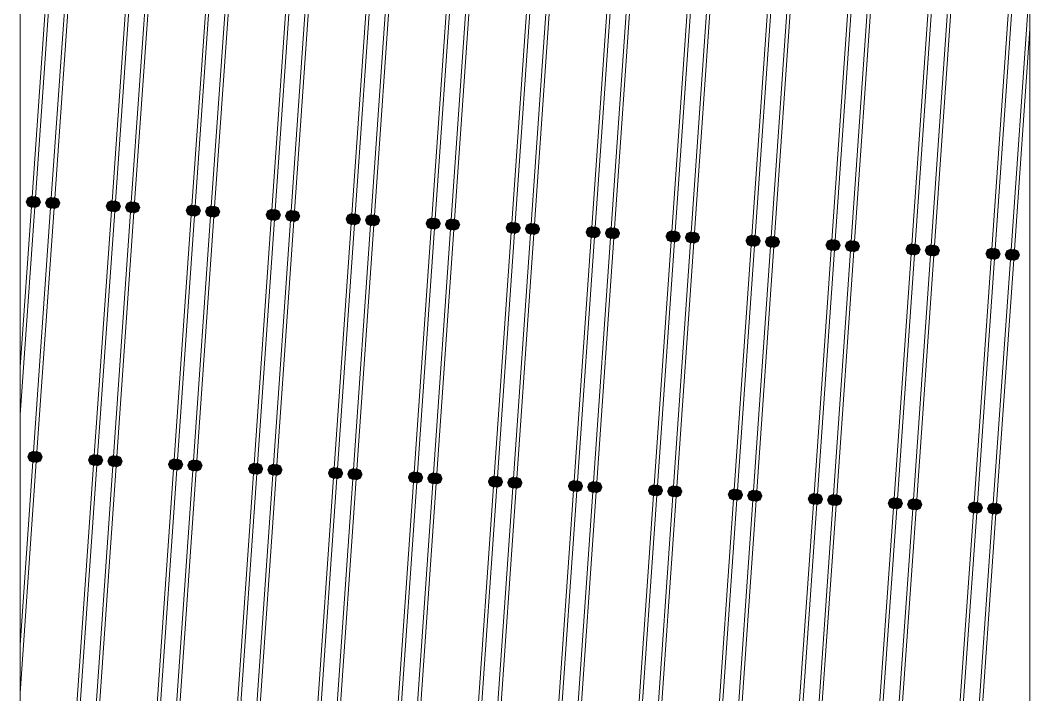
# Model space of a CAD drawing. Header units: millimetres. Extents: x 0 to 1189, y 0 to 841.
# Drawn here: x 338.79 to 353.89, y 656.27 to 666.36 of the extents above; entities that cross this region are included whole.
import ezdxf

# ---------------------------------------------------------------- set-up
doc = ezdxf.new("R2010")
doc.units = ezdxf.units.MM

msp = doc.modelspace()

# ---------------------------------------------------------------- hatches: boundary and pattern name
h = msp.add_hatch(color=7)
h.dxf.hatch_style = 2
h.paths.add_polyline_path([(338.957518, 663.734785), (338.893955, 663.708347), (338.867518, 663.644785), (338.893955, 663.581222), (338.957518, 663.554784), (339.02208, 663.581222), (339.048518, 663.644785), (339.02208, 663.708347)])
h = msp.add_hatch(color=7)
h.dxf.hatch_style = 2
h.paths.add_polyline_path([(339.007518, 663.732785), (338.943955, 663.706347), (338.917518, 663.642785), (338.943955, 663.579222), (339.007518, 663.552784), (339.071081, 663.579222), (339.097518, 663.642785), (339.071081, 663.706347)])
h = msp.add_hatch(color=7)
h.dxf.hatch_style = 2
h.paths.add_polyline_path([(339.246518, 663.719785), (339.182956, 663.693347), (339.156518, 663.629785), (339.182956, 663.566222), (339.246518, 663.539784), (339.311081, 663.566222), (339.337518, 663.629785), (339.311081, 663.693347)])
h = msp.add_hatch(color=7)
h.dxf.hatch_style = 2
h.paths.add_polyline_path([(339.296518, 663.716785), (339.232956, 663.690347), (339.206518, 663.626785), (339.232956, 663.563222), (339.296518, 663.536784), (339.361081, 663.563222), (339.387519, 663.626785), (339.361081, 663.690347)])
h = msp.add_hatch(color=7)
h.dxf.hatch_style = 2
h.paths.add_polyline_path([(340.15452, 663.670785), (340.090957, 663.644347), (340.06452, 663.580784), (340.090957, 663.517222), (340.15452, 663.490784), (340.218082, 663.517222), (340.24452, 663.580784), (340.218082, 663.644347)])
h = msp.add_hatch(color=7)
h.dxf.hatch_style = 2
h.paths.add_polyline_path([(340.20452, 663.667785), (340.140957, 663.641347), (340.11452, 663.577784), (340.140957, 663.514222), (340.20452, 663.487784), (340.268082, 663.514222), (340.29452, 663.577784), (340.268082, 663.641347)])
h = msp.add_hatch(color=7)
h.dxf.hatch_style = 2
h.paths.add_polyline_path([(340.44352, 663.654785), (340.379958, 663.628347), (340.35352, 663.564784), (340.379958, 663.501222), (340.44352, 663.474784), (340.508083, 663.501222), (340.53452, 663.564784), (340.508083, 663.628347)])
h = msp.add_hatch(color=7)
h.dxf.hatch_style = 2
h.paths.add_polyline_path([(340.49352, 663.651785), (340.429958, 663.625347), (340.40352, 663.561784), (340.429958, 663.498222), (340.49352, 663.471784), (340.557083, 663.498222), (340.58352, 663.561784), (340.557083, 663.625347)])
h = msp.add_hatch(color=7)
h.dxf.hatch_style = 2
h.paths.add_polyline_path([(341.351522, 663.605785), (341.287959, 663.579347), (341.261521, 663.515784), (341.287959, 663.452222), (341.351522, 663.425784), (341.415084, 663.452222), (341.441522, 663.515784), (341.415084, 663.579347)])
h = msp.add_hatch(color=7)
h.dxf.hatch_style = 2
h.paths.add_polyline_path([(341.351522, 663.605785), (341.287959, 663.579347), (341.261521, 663.515784), (341.287959, 663.452222), (341.351522, 663.425784), (341.415084, 663.452222), (341.441522, 663.515784), (341.415084, 663.579347)])
h = msp.add_hatch(color=7)
h.dxf.hatch_style = 2
h.paths.add_polyline_path([(341.401522, 663.602785), (341.337959, 663.576347), (341.311521, 663.512784), (341.337959, 663.449222), (341.401522, 663.422784), (341.465084, 663.449222), (341.491522, 663.512784), (341.465084, 663.576347)])
h = msp.add_hatch(color=7)
h.dxf.hatch_style = 2
h.paths.add_polyline_path([(341.640522, 663.590785), (341.576959, 663.564347), (341.550522, 663.500784), (341.576959, 663.437222), (341.640522, 663.410784), (341.704085, 663.437222), (341.730522, 663.500784), (341.704085, 663.564347)])
h = msp.add_hatch(color=7)
h.dxf.hatch_style = 2
h.paths.add_polyline_path([(341.690522, 663.587785), (341.626959, 663.561347), (341.600522, 663.497784), (341.626959, 663.434222), (341.690522, 663.407784), (341.754085, 663.434222), (341.780522, 663.497784), (341.754085, 663.561347)])
h = msp.add_hatch(color=7)
h.dxf.hatch_style = 2
h.paths.add_polyline_path([(342.547523, 663.541784), (342.483961, 663.515347), (342.457523, 663.451784), (342.483961, 663.388222), (342.547523, 663.361784), (342.612086, 663.388222), (342.638523, 663.451784), (342.612086, 663.515347)])
h = msp.add_hatch(color=7)
h.dxf.hatch_style = 2
h.paths.add_polyline_path([(342.597523, 663.538784), (342.533961, 663.512347), (342.507523, 663.448784), (342.533961, 663.385222), (342.597523, 663.358784), (342.662086, 663.385222), (342.688524, 663.448784), (342.662086, 663.512347)])
h = msp.add_hatch(color=7)
h.dxf.hatch_style = 2
h.paths.add_polyline_path([(342.837524, 663.525784), (342.773961, 663.499347), (342.747524, 663.435784), (342.773961, 663.372222), (342.837524, 663.345784), (342.901086, 663.372222), (342.927524, 663.435784), (342.901086, 663.499347)])
h = msp.add_hatch(color=7)
h.dxf.hatch_style = 2
h.paths.add_polyline_path([(342.887524, 663.522784), (342.823961, 663.496347), (342.797524, 663.432784), (342.823961, 663.369222), (342.887524, 663.342784), (342.951086, 663.369222), (342.977524, 663.432784), (342.951086, 663.496347)])
h = msp.add_hatch(color=7)
h.dxf.hatch_style = 2
h.paths.add_polyline_path([(343.744525, 663.476784), (343.680963, 663.450347), (343.654525, 663.386784), (343.680963, 663.323222), (343.744525, 663.296784), (343.809088, 663.323222), (343.835525, 663.386784), (343.809088, 663.450347)])
h = msp.add_hatch(color=7)
h.dxf.hatch_style = 2
h.paths.add_polyline_path([(343.794525, 663.473784), (343.730963, 663.447347), (343.704525, 663.383784), (343.730963, 663.320222), (343.794525, 663.293784), (343.859088, 663.320222), (343.885525, 663.383784), (343.859088, 663.447347)])
h = msp.add_hatch(color=7)
h.dxf.hatch_style = 2
h.paths.add_polyline_path([(344.034526, 663.460784), (343.970963, 663.434347), (343.944525, 663.370784), (343.970963, 663.307222), (344.034526, 663.280784), (344.098088, 663.307222), (344.124526, 663.370784), (344.098088, 663.434347)])
h = msp.add_hatch(color=7)
h.dxf.hatch_style = 2
h.paths.add_polyline_path([(344.083526, 663.458784), (344.019963, 663.432347), (343.993526, 663.368784), (344.019963, 663.305222), (344.083526, 663.278784), (344.148088, 663.305222), (344.174526, 663.368784), (344.148088, 663.432347)])
h = msp.add_hatch(color=7)
h.dxf.hatch_style = 2
h.paths.add_polyline_path([(344.941527, 663.411784), (344.877964, 663.385347), (344.851527, 663.321784), (344.877964, 663.258222), (344.941527, 663.231784), (345.00609, 663.258222), (345.032527, 663.321784), (345.00609, 663.385347)])
h = msp.add_hatch(color=7)
h.dxf.hatch_style = 2
h.paths.add_polyline_path([(344.941527, 663.411784), (344.877964, 663.385347), (344.851527, 663.321784), (344.877964, 663.258222), (344.941527, 663.231784), (345.00609, 663.258222), (345.032527, 663.321784), (345.00609, 663.385347)])
h = msp.add_hatch(color=7)
h.dxf.hatch_style = 2
h.paths.add_polyline_path([(344.991527, 663.409784), (344.927964, 663.383347), (344.901527, 663.319784), (344.927964, 663.256222), (344.991527, 663.229784), (345.05509, 663.256222), (345.081527, 663.319784), (345.05509, 663.383347)])
h = msp.add_hatch(color=7)
h.dxf.hatch_style = 2
h.paths.add_polyline_path([(345.230527, 663.396784), (345.166965, 663.370347), (345.140527, 663.306784), (345.166965, 663.243221), (345.230527, 663.216784), (345.29509, 663.243221), (345.321528, 663.306784), (345.29509, 663.370347)])
h = msp.add_hatch(color=7)
h.dxf.hatch_style = 2
h.paths.add_polyline_path([(345.280528, 663.393784), (345.216965, 663.367347), (345.190527, 663.303784), (345.216965, 663.240221), (345.280528, 663.213784), (345.34509, 663.240221), (345.371528, 663.303784), (345.34509, 663.367347)])
h = msp.add_hatch(color=7)
h.dxf.hatch_style = 2
h.paths.add_polyline_path([(346.138529, 663.347784), (346.074966, 663.321347), (346.048529, 663.257784), (346.074966, 663.194221), (346.138529, 663.167784), (346.202091, 663.194221), (346.228529, 663.257784), (346.202091, 663.321347)])
h = msp.add_hatch(color=7)
h.dxf.hatch_style = 2
h.paths.add_polyline_path([(346.188529, 663.344784), (346.124966, 663.318347), (346.098529, 663.254784), (346.124966, 663.191221), (346.188529, 663.164784), (346.252091, 663.191221), (346.278529, 663.254784), (346.252091, 663.318347)])
h = msp.add_hatch(color=7)
h.dxf.hatch_style = 2
h.paths.add_polyline_path([(346.427529, 663.331784), (346.363967, 663.305347), (346.337529, 663.241784), (346.363967, 663.178221), (346.427529, 663.151784), (346.492092, 663.178221), (346.518529, 663.241784), (346.492092, 663.305347)])
h = msp.add_hatch(color=7)
h.dxf.hatch_style = 2
h.paths.add_polyline_path([(346.477529, 663.328784), (346.413967, 663.302347), (346.387529, 663.238784), (346.413967, 663.175221), (346.477529, 663.148784), (346.541092, 663.175221), (346.567529, 663.238784), (346.541092, 663.302347)])
h = msp.add_hatch(color=7)
h.dxf.hatch_style = 2
h.paths.add_polyline_path([(347.335531, 663.282784), (347.271968, 663.256347), (347.245531, 663.192784), (347.271968, 663.129221), (347.335531, 663.102784), (347.399093, 663.129221), (347.425531, 663.192784), (347.399093, 663.256347)])
h = msp.add_hatch(color=7)
h.dxf.hatch_style = 2
h.paths.add_polyline_path([(347.385531, 663.279784), (347.321968, 663.253346), (347.295531, 663.189784), (347.321968, 663.126221), (347.385531, 663.099784), (347.449093, 663.126221), (347.475531, 663.189784), (347.449093, 663.253346)])
h = msp.add_hatch(color=7)
h.dxf.hatch_style = 2
h.paths.add_polyline_path([(347.624531, 663.267784), (347.560968, 663.241346), (347.534531, 663.177784), (347.560968, 663.114221), (347.624531, 663.087784), (347.688094, 663.114221), (347.714531, 663.177784), (347.688094, 663.241346)])
h = msp.add_hatch(color=7)
h.dxf.hatch_style = 2
h.paths.add_polyline_path([(347.674531, 663.264784), (347.610969, 663.238346), (347.584531, 663.174784), (347.610969, 663.111221), (347.674531, 663.084784), (347.738094, 663.111221), (347.764531, 663.174784), (347.738094, 663.238346)])
h = msp.add_hatch(color=7)
h.dxf.hatch_style = 2
h.paths.add_polyline_path([(348.531532, 663.218784), (348.46797, 663.192346), (348.441532, 663.128784), (348.46797, 663.065221), (348.531532, 663.038784), (348.596095, 663.065221), (348.622533, 663.128784), (348.596095, 663.192346)])
h = msp.add_hatch(color=7)
h.dxf.hatch_style = 2
h.paths.add_polyline_path([(348.531532, 663.218784), (348.46797, 663.192346), (348.441532, 663.128784), (348.46797, 663.065221), (348.531532, 663.038784), (348.596095, 663.065221), (348.622533, 663.128784), (348.596095, 663.192346)])
h = msp.add_hatch(color=7)
h.dxf.hatch_style = 2
h.paths.add_polyline_path([(348.581533, 663.215784), (348.51797, 663.189346), (348.491532, 663.125784), (348.51797, 663.062221), (348.581533, 663.035784), (348.646095, 663.062221), (348.672533, 663.125784), (348.646095, 663.189346)])
h = msp.add_hatch(color=7)
h.dxf.hatch_style = 2
h.paths.add_polyline_path([(348.821533, 663.202784), (348.75797, 663.176346), (348.731533, 663.112784), (348.75797, 663.049221), (348.821533, 663.022784), (348.885096, 663.049221), (348.911533, 663.112784), (348.885096, 663.176346)])
h = msp.add_hatch(color=7)
h.dxf.hatch_style = 2
h.paths.add_polyline_path([(348.871533, 663.199784), (348.80797, 663.173346), (348.781533, 663.109784), (348.80797, 663.046221), (348.871533, 663.019784), (348.935096, 663.046221), (348.961533, 663.109784), (348.935096, 663.173346)])
h = msp.add_hatch(color=7)
h.dxf.hatch_style = 2
h.paths.add_polyline_path([(349.728534, 663.153784), (349.664972, 663.127346), (349.638534, 663.063784), (349.664972, 663.000221), (349.728534, 662.973784), (349.793097, 663.000221), (349.819534, 663.063784), (349.793097, 663.127346)])
h = msp.add_hatch(color=7)
h.dxf.hatch_style = 2
h.paths.add_polyline_path([(349.778534, 663.150784), (349.714972, 663.124346), (349.688534, 663.060784), (349.714972, 662.997221), (349.778534, 662.970784), (349.843097, 662.997221), (349.869535, 663.060784), (349.843097, 663.124346)])
h = msp.add_hatch(color=7)
h.dxf.hatch_style = 2
h.paths.add_polyline_path([(350.018535, 663.137784), (349.954972, 663.111346), (349.928535, 663.047784), (349.954972, 662.984221), (350.018535, 662.957784), (350.082097, 662.984221), (350.108535, 663.047784), (350.082097, 663.111346)])
h = msp.add_hatch(color=7)
h.dxf.hatch_style = 2
h.paths.add_polyline_path([(350.067535, 663.135784), (350.003972, 663.109346), (349.977535, 663.045784), (350.003972, 662.982221), (350.067535, 662.955784), (350.132097, 662.982221), (350.158535, 663.045784), (350.132097, 663.109346)])
h = msp.add_hatch(color=7)
h.dxf.hatch_style = 2
h.paths.add_polyline_path([(350.925536, 663.088784), (350.861974, 663.062346), (350.835536, 662.998784), (350.861974, 662.935221), (350.925536, 662.908783), (350.990099, 662.935221), (351.016536, 662.998784), (350.990099, 663.062346)])
h = msp.add_hatch(color=7)
h.dxf.hatch_style = 2
h.paths.add_polyline_path([(350.975536, 663.086784), (350.911974, 663.060346), (350.885536, 662.996784), (350.911974, 662.933221), (350.975536, 662.906783), (351.039099, 662.933221), (351.065536, 662.996784), (351.039099, 663.060346)])
h = msp.add_hatch(color=7)
h.dxf.hatch_style = 2
h.paths.add_polyline_path([(351.214537, 663.073784), (351.150974, 663.047346), (351.124536, 662.983784), (351.150974, 662.920221), (351.214537, 662.893783), (351.279099, 662.920221), (351.305537, 662.983784), (351.279099, 663.047346)])
h = msp.add_hatch(color=7)
h.dxf.hatch_style = 2
h.paths.add_polyline_path([(351.264537, 663.070784), (351.200974, 663.044346), (351.174537, 662.980784), (351.200974, 662.917221), (351.264537, 662.890783), (351.329099, 662.917221), (351.355537, 662.980784), (351.329099, 663.044346)])
h = msp.add_hatch(color=7)
h.dxf.hatch_style = 2
h.paths.add_polyline_path([(352.122538, 663.024784), (352.058975, 662.998346), (352.032538, 662.934784), (352.058975, 662.871221), (352.122538, 662.844783), (352.186101, 662.871221), (352.212538, 662.934784), (352.186101, 662.998346)])
h = msp.add_hatch(color=7)
h.dxf.hatch_style = 2
h.paths.add_polyline_path([(352.122538, 663.024784), (352.058975, 662.998346), (352.032538, 662.934784), (352.058975, 662.871221), (352.122538, 662.844783), (352.186101, 662.871221), (352.212538, 662.934784), (352.186101, 662.998346)])
h = msp.add_hatch(color=7)
h.dxf.hatch_style = 2
h.paths.add_polyline_path([(352.172538, 663.021784), (352.108975, 662.995346), (352.082538, 662.931784), (352.108975, 662.868221), (352.172538, 662.841783), (352.236101, 662.868221), (352.262538, 662.931784), (352.236101, 662.995346)])
h = msp.add_hatch(color=7)
h.dxf.hatch_style = 2
h.paths.add_polyline_path([(352.411538, 663.008784), (352.347976, 662.982346), (352.321538, 662.918783), (352.347976, 662.855221), (352.411538, 662.828783), (352.476101, 662.855221), (352.502539, 662.918783), (352.476101, 662.982346)])
h = msp.add_hatch(color=7)
h.dxf.hatch_style = 2
h.paths.add_polyline_path([(352.461538, 663.005784), (352.397976, 662.979346), (352.371538, 662.915783), (352.397976, 662.852221), (352.461538, 662.825783), (352.525101, 662.852221), (352.551539, 662.915783), (352.525101, 662.979346)])
h = msp.add_hatch(color=7)
h.dxf.hatch_style = 2
h.paths.add_polyline_path([(353.31954, 662.959784), (353.255977, 662.933346), (353.22954, 662.869783), (353.255977, 662.806221), (353.31954, 662.779783), (353.383102, 662.806221), (353.40954, 662.869783), (353.383102, 662.933346)])
h = msp.add_hatch(color=7)
h.dxf.hatch_style = 2
h.paths.add_polyline_path([(353.36954, 662.956784), (353.305977, 662.930346), (353.27954, 662.866783), (353.305977, 662.803221), (353.36954, 662.776783), (353.433102, 662.803221), (353.45954, 662.866783), (353.433102, 662.930346)])
h = msp.add_hatch(color=7)
h.dxf.hatch_style = 2
h.paths.add_polyline_path([(353.60854, 662.943784), (353.544978, 662.917346), (353.51854, 662.853783), (353.544978, 662.790221), (353.60854, 662.763783), (353.672103, 662.790221), (353.69854, 662.853783), (353.672103, 662.917346)])
h = msp.add_hatch(color=7)
h.dxf.hatch_style = 2
h.paths.add_polyline_path([(353.65854, 662.941784), (353.594978, 662.915346), (353.56854, 662.851783), (353.594978, 662.788221), (353.65854, 662.761783), (353.722103, 662.788221), (353.74854, 662.851783), (353.722103, 662.915346)])
h = msp.add_hatch(color=7)
h.dxf.hatch_style = 2
h.paths.add_polyline_path([(338.981518, 659.921779), (338.917955, 659.895341), (338.891518, 659.831779), (338.917955, 659.768216), (338.981518, 659.741779), (339.04608, 659.768216), (339.072518, 659.831779), (339.04608, 659.895341)])
h = msp.add_hatch(color=7)
h.dxf.hatch_style = 2
h.paths.add_polyline_path([(339.031518, 659.918779), (338.967955, 659.892341), (338.941518, 659.828779), (338.967955, 659.765216), (339.031518, 659.738779), (339.096081, 659.765216), (339.122518, 659.828779), (339.096081, 659.892341)])
h = msp.add_hatch(color=7)
h.dxf.hatch_style = 2
h.paths.add_polyline_path([(339.889519, 659.872779), (339.825957, 659.846341), (339.799519, 659.782779), (339.825957, 659.719216), (339.889519, 659.692779), (339.953082, 659.719216), (339.979519, 659.782779), (339.953082, 659.846341)])
h = msp.add_hatch(color=7)
h.dxf.hatch_style = 2
h.paths.add_polyline_path([(339.939519, 659.869779), (339.875957, 659.843341), (339.849519, 659.779779), (339.875957, 659.716216), (339.939519, 659.689779), (340.003082, 659.716216), (340.029519, 659.779779), (340.003082, 659.843341)])
h = msp.add_hatch(color=7)
h.dxf.hatch_style = 2
h.paths.add_polyline_path([(340.17852, 659.856779), (340.114957, 659.830341), (340.08852, 659.766779), (340.114957, 659.703216), (340.17852, 659.676779), (340.243082, 659.703216), (340.26952, 659.766779), (340.243082, 659.830341)])
h = msp.add_hatch(color=7)
h.dxf.hatch_style = 2
h.paths.add_polyline_path([(340.22852, 659.853779), (340.164957, 659.827341), (340.13852, 659.763779), (340.164957, 659.700216), (340.22852, 659.673779), (340.293082, 659.700216), (340.31952, 659.763779), (340.293082, 659.827341)])
h = msp.add_hatch(color=7)
h.dxf.hatch_style = 2
h.paths.add_polyline_path([(341.086521, 659.807779), (341.022959, 659.781341), (340.996521, 659.717779), (341.022959, 659.654216), (341.086521, 659.627778), (341.150084, 659.654216), (341.176521, 659.717779), (341.150084, 659.781341)])
h = msp.add_hatch(color=7)
h.dxf.hatch_style = 2
h.paths.add_polyline_path([(341.086521, 659.807779), (341.022959, 659.781341), (340.996521, 659.717779), (341.022959, 659.654216), (341.086521, 659.627778), (341.150084, 659.654216), (341.176521, 659.717779), (341.150084, 659.781341)])
h = msp.add_hatch(color=7)
h.dxf.hatch_style = 2
h.paths.add_polyline_path([(341.136521, 659.804779), (341.072959, 659.778341), (341.046521, 659.714779), (341.072959, 659.651216), (341.136521, 659.624778), (341.200084, 659.651216), (341.226521, 659.714779), (341.200084, 659.778341)])
h = msp.add_hatch(color=7)
h.dxf.hatch_style = 2
h.paths.add_polyline_path([(341.375522, 659.791779), (341.311959, 659.765341), (341.285521, 659.701779), (341.311959, 659.638216), (341.375522, 659.611778), (341.440084, 659.638216), (341.466522, 659.701779), (341.440084, 659.765341)])
h = msp.add_hatch(color=7)
h.dxf.hatch_style = 2
h.paths.add_polyline_path([(341.425522, 659.789779), (341.361959, 659.763341), (341.335521, 659.699779), (341.361959, 659.636216), (341.425522, 659.609778), (341.489084, 659.636216), (341.515522, 659.699779), (341.489084, 659.763341)])
h = msp.add_hatch(color=7)
h.dxf.hatch_style = 2
h.paths.add_polyline_path([(342.283523, 659.742779), (342.21996, 659.716341), (342.193523, 659.652778), (342.21996, 659.589216), (342.283523, 659.562778), (342.347086, 659.589216), (342.373523, 659.652778), (342.347086, 659.716341)])
h = msp.add_hatch(color=7)
h.dxf.hatch_style = 2
h.paths.add_polyline_path([(342.332523, 659.740779), (342.26896, 659.714341), (342.242523, 659.650778), (342.26896, 659.587216), (342.332523, 659.560778), (342.397086, 659.587216), (342.423523, 659.650778), (342.397086, 659.714341)])
h = msp.add_hatch(color=7)
h.dxf.hatch_style = 2
h.paths.add_polyline_path([(342.572523, 659.727779), (342.508961, 659.701341), (342.482523, 659.637778), (342.508961, 659.574216), (342.572523, 659.547778), (342.636086, 659.574216), (342.662524, 659.637778), (342.636086, 659.701341)])
h = msp.add_hatch(color=7)
h.dxf.hatch_style = 2
h.paths.add_polyline_path([(342.622523, 659.724779), (342.558961, 659.698341), (342.532523, 659.634778), (342.558961, 659.571216), (342.622523, 659.544778), (342.686086, 659.571216), (342.712524, 659.634778), (342.686086, 659.698341)])
h = msp.add_hatch(color=7)
h.dxf.hatch_style = 2
h.paths.add_polyline_path([(343.479525, 659.678779), (343.415962, 659.652341), (343.389525, 659.588778), (343.415962, 659.525216), (343.479525, 659.498778), (343.544087, 659.525216), (343.570525, 659.588778), (343.544087, 659.652341)])
h = msp.add_hatch(color=7)
h.dxf.hatch_style = 2
h.paths.add_polyline_path([(343.529525, 659.675779), (343.465962, 659.649341), (343.439525, 659.585778), (343.465962, 659.522216), (343.529525, 659.495778), (343.594087, 659.522216), (343.620525, 659.585778), (343.594087, 659.649341)])
h = msp.add_hatch(color=7)
h.dxf.hatch_style = 2
h.paths.add_polyline_path([(343.769525, 659.662779), (343.705963, 659.636341), (343.679525, 659.572778), (343.705963, 659.509216), (343.769525, 659.482778), (343.833088, 659.509216), (343.859525, 659.572778), (343.833088, 659.636341)])
h = msp.add_hatch(color=7)
h.dxf.hatch_style = 2
h.paths.add_polyline_path([(343.818525, 659.659779), (343.754963, 659.633341), (343.728525, 659.569778), (343.754963, 659.506216), (343.818525, 659.479778), (343.883088, 659.506216), (343.909525, 659.569778), (343.883088, 659.633341)])
h = msp.add_hatch(color=7)
h.dxf.hatch_style = 2
h.paths.add_polyline_path([(344.676527, 659.613778), (344.612964, 659.587341), (344.586526, 659.523778), (344.612964, 659.460216), (344.676527, 659.433778), (344.741089, 659.460216), (344.767527, 659.523778), (344.741089, 659.587341)])
h = msp.add_hatch(color=7)
h.dxf.hatch_style = 2
h.paths.add_polyline_path([(344.676527, 659.613778), (344.612964, 659.587341), (344.586526, 659.523778), (344.612964, 659.460216), (344.676527, 659.433778), (344.741089, 659.460216), (344.767527, 659.523778), (344.741089, 659.587341)])
h = msp.add_hatch(color=7)
h.dxf.hatch_style = 2
h.paths.add_polyline_path([(344.726527, 659.610778), (344.662964, 659.584341), (344.636527, 659.520778), (344.662964, 659.457216), (344.726527, 659.430778), (344.791089, 659.457216), (344.817527, 659.520778), (344.791089, 659.584341)])
h = msp.add_hatch(color=7)
h.dxf.hatch_style = 2
h.paths.add_polyline_path([(344.965527, 659.598778), (344.901964, 659.572341), (344.875527, 659.508778), (344.901964, 659.445216), (344.965527, 659.418778), (345.03009, 659.445216), (345.056527, 659.508778), (345.03009, 659.572341)])
h = msp.add_hatch(color=7)
h.dxf.hatch_style = 2
h.paths.add_polyline_path([(345.015527, 659.595778), (344.951965, 659.569341), (344.925527, 659.505778), (344.951965, 659.442216), (345.015527, 659.415778), (345.08009, 659.442216), (345.106527, 659.505778), (345.08009, 659.569341)])
h = msp.add_hatch(color=7)
h.dxf.hatch_style = 2
h.paths.add_polyline_path([(345.873528, 659.549778), (345.809966, 659.523341), (345.783528, 659.459778), (345.809966, 659.396216), (345.873528, 659.369778), (345.937091, 659.396216), (345.963529, 659.459778), (345.937091, 659.523341)])
h = msp.add_hatch(color=7)
h.dxf.hatch_style = 2
h.paths.add_polyline_path([(345.923528, 659.546778), (345.859966, 659.520341), (345.833528, 659.456778), (345.859966, 659.393216), (345.923528, 659.366778), (345.987091, 659.393216), (346.013529, 659.456778), (345.987091, 659.520341)])
h = msp.add_hatch(color=7)
h.dxf.hatch_style = 2
h.paths.add_polyline_path([(346.162529, 659.533778), (346.098966, 659.507341), (346.072529, 659.443778), (346.098966, 659.380216), (346.162529, 659.353778), (346.227091, 659.380216), (346.253529, 659.443778), (346.227091, 659.507341)])
h = msp.add_hatch(color=7)
h.dxf.hatch_style = 2
h.paths.add_polyline_path([(346.212529, 659.530778), (346.148966, 659.504341), (346.122529, 659.440778), (346.148966, 659.377216), (346.212529, 659.350778), (346.277092, 659.377216), (346.303529, 659.440778), (346.277092, 659.504341)])
h = msp.add_hatch(color=7)
h.dxf.hatch_style = 2
h.paths.add_polyline_path([(347.07053, 659.484778), (347.006968, 659.458341), (346.98053, 659.394778), (347.006968, 659.331216), (347.07053, 659.304778), (347.134093, 659.331216), (347.16053, 659.394778), (347.134093, 659.458341)])
h = msp.add_hatch(color=7)
h.dxf.hatch_style = 2
h.paths.add_polyline_path([(347.12053, 659.481778), (347.056968, 659.455341), (347.03053, 659.391778), (347.056968, 659.328216), (347.12053, 659.301778), (347.184093, 659.328216), (347.21053, 659.391778), (347.184093, 659.455341)])
h = msp.add_hatch(color=7)
h.dxf.hatch_style = 2
h.paths.add_polyline_path([(347.359531, 659.468778), (347.295968, 659.442341), (347.269531, 659.378778), (347.295968, 659.315215), (347.359531, 659.288778), (347.424093, 659.315215), (347.450531, 659.378778), (347.424093, 659.442341)])
h = msp.add_hatch(color=7)
h.dxf.hatch_style = 2
h.paths.add_polyline_path([(347.409531, 659.466778), (347.345968, 659.440341), (347.319531, 659.376778), (347.345968, 659.313215), (347.409531, 659.286778), (347.473093, 659.313215), (347.499531, 659.376778), (347.473093, 659.440341)])
h = msp.add_hatch(color=7)
h.dxf.hatch_style = 2
h.paths.add_polyline_path([(348.267532, 659.419778), (348.203969, 659.393341), (348.177532, 659.329778), (348.203969, 659.266215), (348.267532, 659.239778), (348.331095, 659.266215), (348.357532, 659.329778), (348.331095, 659.393341)])
h = msp.add_hatch(color=7)
h.dxf.hatch_style = 2
h.paths.add_polyline_path([(348.267532, 659.419778), (348.203969, 659.393341), (348.177532, 659.329778), (348.203969, 659.266215), (348.267532, 659.239778), (348.331095, 659.266215), (348.357532, 659.329778), (348.331095, 659.393341)])
h = msp.add_hatch(color=7)
h.dxf.hatch_style = 2
h.paths.add_polyline_path([(348.316532, 659.417778), (348.25297, 659.391341), (348.226532, 659.327778), (348.25297, 659.264215), (348.316532, 659.237778), (348.381095, 659.264215), (348.407532, 659.327778), (348.381095, 659.391341)])
h = msp.add_hatch(color=7)
h.dxf.hatch_style = 2
h.paths.add_polyline_path([(348.556533, 659.404778), (348.49297, 659.378341), (348.466532, 659.314778), (348.49297, 659.251215), (348.556533, 659.224778), (348.620095, 659.251215), (348.646533, 659.314778), (348.620095, 659.378341)])
h = msp.add_hatch(color=7)
h.dxf.hatch_style = 2
h.paths.add_polyline_path([(348.606533, 659.401778), (348.54297, 659.375341), (348.516532, 659.311778), (348.54297, 659.248215), (348.606533, 659.221778), (348.670095, 659.248215), (348.696533, 659.311778), (348.670095, 659.375341)])
h = msp.add_hatch(color=7)
h.dxf.hatch_style = 2
h.paths.add_polyline_path([(349.463534, 659.355778), (349.399971, 659.329341), (349.373534, 659.265778), (349.399971, 659.202215), (349.463534, 659.175778), (349.528097, 659.202215), (349.554534, 659.265778), (349.528097, 659.329341)])
h = msp.add_hatch(color=7)
h.dxf.hatch_style = 2
h.paths.add_polyline_path([(349.513534, 659.352778), (349.449971, 659.32634), (349.423534, 659.262778), (349.449971, 659.199215), (349.513534, 659.172778), (349.578097, 659.199215), (349.604534, 659.262778), (349.578097, 659.32634)])
h = msp.add_hatch(color=7)
h.dxf.hatch_style = 2
h.paths.add_polyline_path([(349.753534, 659.339778), (349.689972, 659.31334), (349.663534, 659.249778), (349.689972, 659.186215), (349.753534, 659.159778), (349.817097, 659.186215), (349.843534, 659.249778), (349.817097, 659.31334)])
h = msp.add_hatch(color=7)
h.dxf.hatch_style = 2
h.paths.add_polyline_path([(349.802534, 659.336778), (349.738972, 659.31034), (349.712534, 659.246778), (349.738972, 659.183215), (349.802534, 659.156778), (349.867097, 659.183215), (349.893535, 659.246778), (349.867097, 659.31034)])
h = msp.add_hatch(color=7)
h.dxf.hatch_style = 2
h.paths.add_polyline_path([(350.660536, 659.290778), (350.596973, 659.26434), (350.570536, 659.200778), (350.596973, 659.137215), (350.660536, 659.110778), (350.725098, 659.137215), (350.751536, 659.200778), (350.725098, 659.26434)])
h = msp.add_hatch(color=7)
h.dxf.hatch_style = 2
h.paths.add_polyline_path([(350.710536, 659.287778), (350.646973, 659.26134), (350.620536, 659.197778), (350.646973, 659.134215), (350.710536, 659.107778), (350.775098, 659.134215), (350.801536, 659.197778), (350.775098, 659.26134)])
h = msp.add_hatch(color=7)
h.dxf.hatch_style = 2
h.paths.add_polyline_path([(350.949536, 659.274778), (350.885974, 659.24834), (350.859536, 659.184778), (350.885974, 659.121215), (350.949536, 659.094778), (351.014099, 659.121215), (351.040536, 659.184778), (351.014099, 659.24834)])
h = msp.add_hatch(color=7)
h.dxf.hatch_style = 2
h.paths.add_polyline_path([(350.999536, 659.272778), (350.935974, 659.24634), (350.909536, 659.182778), (350.935974, 659.119215), (350.999536, 659.092778), (351.064099, 659.119215), (351.090536, 659.182778), (351.064099, 659.24634)])
h = msp.add_hatch(color=7)
h.dxf.hatch_style = 2
h.paths.add_polyline_path([(351.857538, 659.225778), (351.793975, 659.19934), (351.767537, 659.135778), (351.793975, 659.072215), (351.857538, 659.045778), (351.9211, 659.072215), (351.947538, 659.135778), (351.9211, 659.19934)])
h = msp.add_hatch(color=7)
h.dxf.hatch_style = 2
h.paths.add_polyline_path([(351.857538, 659.225778), (351.793975, 659.19934), (351.767537, 659.135778), (351.793975, 659.072215), (351.857538, 659.045778), (351.9211, 659.072215), (351.947538, 659.135778), (351.9211, 659.19934)])
h = msp.add_hatch(color=7)
h.dxf.hatch_style = 2
h.paths.add_polyline_path([(351.907538, 659.223778), (351.843975, 659.19734), (351.817537, 659.133778), (351.843975, 659.070215), (351.907538, 659.043778), (351.9711, 659.070215), (351.997538, 659.133778), (351.9711, 659.19734)])
h = msp.add_hatch(color=7)
h.dxf.hatch_style = 2
h.paths.add_polyline_path([(352.146538, 659.210778), (352.082975, 659.18434), (352.056538, 659.120778), (352.082975, 659.057215), (352.146538, 659.030778), (352.211101, 659.057215), (352.237538, 659.120778), (352.211101, 659.18434)])
h = msp.add_hatch(color=7)
h.dxf.hatch_style = 2
h.paths.add_polyline_path([(352.196538, 659.207778), (352.132975, 659.18134), (352.106538, 659.117778), (352.132975, 659.054215), (352.196538, 659.027778), (352.261101, 659.054215), (352.287538, 659.117778), (352.261101, 659.18134)])
h = msp.add_hatch(color=7)
h.dxf.hatch_style = 2
h.paths.add_polyline_path([(353.054539, 659.161778), (352.990977, 659.13534), (352.964539, 659.071778), (352.990977, 659.008215), (353.054539, 658.981777), (353.118102, 659.008215), (353.14454, 659.071778), (353.118102, 659.13534)])
h = msp.add_hatch(color=7)
h.dxf.hatch_style = 2
h.paths.add_polyline_path([(353.104539, 659.158778), (353.040977, 659.13234), (353.014539, 659.068778), (353.040977, 659.005215), (353.104539, 658.978777), (353.168102, 659.005215), (353.19454, 659.068778), (353.168102, 659.13234)])
h = msp.add_hatch(color=7)
h.dxf.hatch_style = 2
h.paths.add_polyline_path([(353.34354, 659.145778), (353.279977, 659.11934), (353.25354, 659.055778), (353.279977, 658.992215), (353.34354, 658.965777), (353.408102, 658.992215), (353.43454, 659.055778), (353.408102, 659.11934)])
h = msp.add_hatch(color=7)
h.dxf.hatch_style = 2
h.paths.add_polyline_path([(353.39354, 659.143778), (353.329977, 659.11734), (353.30354, 659.053778), (353.329977, 658.990215), (353.39354, 658.963777), (353.457103, 658.990215), (353.48354, 659.053778), (353.457103, 659.11734)])

# ---------------------------------------------------------------- linework, layer by layer
at = {"color": 7, "lineweight": 0}
for points in [[(338.785518, 693.21783), (338.785518, 622.934722)], [(353.892541, 683.087814), (353.892541, 648.182761)], [(339.222518, 667.44379), (338.957518, 663.644785)], [(339.272518, 667.44079), (339.007518, 663.642785)], [(339.511519, 667.42779), (339.246518, 663.629785)], [(339.561519, 667.42479), (339.296518, 663.626785)], [(340.41952, 667.37879), (340.15452, 663.580784)], [(340.46952, 667.37579), (340.20452, 663.577784)], [(340.708521, 667.36279), (340.44352, 663.564784)], [(340.758521, 667.36079), (340.49352, 663.561784)], [(341.616522, 667.31379), (341.351522, 663.515784)], [(341.616522, 667.31379), (341.351522, 663.515784)], [(341.665522, 667.31179), (341.401522, 663.512784)], [(341.905522, 667.29879), (341.640522, 663.500784)], [(341.955522, 667.29579), (341.690522, 663.497784)], [(342.812524, 667.24979), (342.547523, 663.451784)], [(342.862524, 667.24679), (342.597523, 663.448784)], [(343.102524, 667.23379), (342.837524, 663.435784)], [(343.151524, 667.23079), (342.887524, 663.432784)], [(344.009526, 667.18479), (343.744525, 663.386784)], [(344.059526, 667.18179), (343.794525, 663.383784)], [(344.298526, 667.16979), (344.034526, 663.370784)], [(344.348526, 667.16679), (344.083526, 663.368784)], [(345.206527, 667.12079), (344.941527, 663.321784)], [(345.206527, 667.12079), (344.941527, 663.321784)], [(345.256527, 667.11779), (344.991527, 663.319784)], [(345.495528, 667.10479), (345.230527, 663.306784)], [(345.545528, 667.10179), (345.280528, 663.303784)], [(346.403529, 667.05579), (346.138529, 663.257784)], [(346.453529, 667.05279), (346.188529, 663.254784)], [(346.69253, 667.03979), (346.427529, 663.241784)], [(346.74253, 667.03779), (346.477529, 663.238784)], [(347.600531, 666.99079), (347.335531, 663.192784)], [(347.649531, 666.98879), (347.385531, 663.189784)], [(347.889531, 666.97579), (347.624531, 663.177784)], [(347.939532, 666.97279), (347.674531, 663.174784)], [(348.796533, 666.92679), (348.531532, 663.128784)], [(348.796533, 666.92679), (348.531532, 663.128784)], [(348.846533, 666.92379), (348.581533, 663.125784)], [(349.086533, 666.91079), (348.821533, 663.112784)], [(349.135533, 666.90779), (348.871533, 663.109784)], [(349.993535, 666.86179), (349.728534, 663.063784)], [(350.043535, 666.85879), (349.778534, 663.060784)], [(350.282535, 666.846789), (350.018535, 663.047784)], [(350.332535, 666.843789), (350.067535, 663.045784)], [(351.190537, 666.797789), (350.925536, 662.998784)], [(351.240537, 666.794789), (350.975536, 662.996784)], [(351.479537, 666.781789), (351.214537, 662.983784)], [(351.529537, 666.778789), (351.264537, 662.980784)], [(352.387538, 666.732789), (352.122538, 662.934784)], [(352.387538, 666.732789), (352.122538, 662.934784)], [(352.437538, 666.729789), (352.172538, 662.931784)], [(352.676539, 666.716789), (352.411538, 662.918783)], [(352.726539, 666.714789), (352.461538, 662.915783)], [(353.58454, 666.667789), (353.31954, 662.869783)], [(353.63354, 666.665789), (353.36954, 662.866783)], [(353.873541, 666.652789), (353.60854, 662.853783)], [(353.894541, 666.235789), (353.65854, 662.851783)], [(338.957518, 663.644785), (338.785518, 661.173781)], [(339.007518, 663.642785), (338.785518, 660.45678)], [(339.246518, 663.629785), (338.981518, 659.831779)], [(339.296518, 663.626785), (339.031518, 659.828779)], [(340.15452, 663.580784), (339.889519, 659.782779)], [(340.20452, 663.577784), (339.939519, 659.779779)], [(340.44352, 663.564784), (340.17852, 659.766779)], [(340.49352, 663.561784), (340.22852, 659.763779)], [(341.351522, 663.515784), (341.086521, 659.717779)], [(341.351522, 663.515784), (341.086521, 659.717779)], [(341.401522, 663.512784), (341.136521, 659.714779)], [(341.640522, 663.500784), (341.375522, 659.701779)], [(341.690522, 663.497784), (341.425522, 659.699779)], [(342.547523, 663.451784), (342.283523, 659.652778)], [(342.597523, 663.448784), (342.332523, 659.650778)], [(342.837524, 663.435784), (342.572523, 659.637778)], [(342.887524, 663.432784), (342.622523, 659.634778)], [(343.744525, 663.386784), (343.479525, 659.588778)], [(343.794525, 663.383784), (343.529525, 659.585778)], [(344.034526, 663.370784), (343.769525, 659.572778)], [(344.083526, 663.368784), (343.818525, 659.569778)], [(344.941527, 663.321784), (344.676527, 659.523778)], [(344.941527, 663.321784), (344.676527, 659.523778)], [(344.991527, 663.319784), (344.726527, 659.520778)], [(345.230527, 663.306784), (344.965527, 659.508778)], [(345.280528, 663.303784), (345.015527, 659.505778)], [(346.138529, 663.257784), (345.873528, 659.459778)], [(346.188529, 663.254784), (345.923528, 659.456778)], [(346.427529, 663.241784), (346.162529, 659.443778)], [(346.477529, 663.238784), (346.212529, 659.440778)], [(347.335531, 663.192784), (347.07053, 659.394778)], [(347.385531, 663.189784), (347.12053, 659.391778)], [(347.624531, 663.177784), (347.359531, 659.378778)], [(347.674531, 663.174784), (347.409531, 659.376778)], [(348.531532, 663.128784), (348.267532, 659.329778)], [(348.531532, 663.128784), (348.267532, 659.329778)], [(348.581533, 663.125784), (348.316532, 659.327778)], [(348.821533, 663.112784), (348.556533, 659.314778)], [(348.871533, 663.109784), (348.606533, 659.311778)], [(349.728534, 663.063784), (349.463534, 659.265778)], [(349.778534, 663.060784), (349.513534, 659.262778)], [(350.018535, 663.047784), (349.753534, 659.249778)], [(350.067535, 663.045784), (349.802534, 659.246778)], [(350.925536, 662.998784), (350.660536, 659.200778)], [(350.975536, 662.996784), (350.710536, 659.197778)], [(351.214537, 662.983784), (350.949536, 659.184778)], [(351.264537, 662.980784), (350.999536, 659.182778)], [(352.122538, 662.934784), (351.857538, 659.135778)], [(352.122538, 662.934784), (351.857538, 659.135778)], [(352.172538, 662.931784), (351.907538, 659.133778)], [(352.411538, 662.918783), (352.146538, 659.120778)], [(352.461538, 662.915783), (352.196538, 659.117778)], [(353.31954, 662.869783), (353.054539, 659.071778)], [(353.36954, 662.866783), (353.104539, 659.068778)], [(353.60854, 662.853783), (353.34354, 659.055778)], [(353.65854, 662.851783), (353.39354, 659.053778)], [(338.981518, 659.831779), (338.785518, 657.011774)], [(339.031518, 659.828779), (338.785518, 656.293773)], [(339.889519, 659.782779), (339.624519, 655.983773)], [(339.939519, 659.779779), (339.674519, 655.981773)], [(340.17852, 659.766779), (339.913519, 655.968773)], [(340.22852, 659.763779), (339.963519, 655.965773)], [(341.086521, 659.717779), (340.821521, 655.919773)], [(341.086521, 659.717779), (340.821521, 655.919773)], [(341.136521, 659.714779), (340.871521, 655.916773)], [(341.375522, 659.701779), (341.110521, 655.903773)], [(341.425522, 659.699779), (341.160521, 655.900773)], [(342.283523, 659.652778), (342.018523, 655.854773)], [(342.332523, 659.650778), (342.068523, 655.851773)], [(342.572523, 659.637778), (342.307523, 655.839773)], [(342.622523, 659.634778), (342.357523, 655.836773)], [(343.479525, 659.588778), (343.214524, 655.790773)], [(343.529525, 659.585778), (343.264524, 655.787773)], [(343.769525, 659.572778), (343.504525, 655.774773)], [(343.818525, 659.569778), (343.554525, 655.771773)], [(344.676527, 659.523778), (344.411526, 655.725772)], [(344.676527, 659.523778), (344.411526, 655.725772)], [(344.726527, 659.520778), (344.461526, 655.722772)], [(344.965527, 659.508778), (344.701527, 655.709772)], [(345.015527, 659.505778), (344.750527, 655.707772)], [(345.873528, 659.459778), (345.608528, 655.660772)], [(345.923528, 659.456778), (345.658528, 655.658772)], [(346.162529, 659.443778), (345.897528, 655.645772)], [(346.212529, 659.440778), (345.947529, 655.642772)], [(347.07053, 659.394778), (346.80553, 655.596772)], [(347.12053, 659.391778), (346.85553, 655.593772)], [(347.359531, 659.378778), (347.09453, 655.580772)], [(347.409531, 659.376778), (347.14453, 655.577772)], [(348.267532, 659.329778), (348.002532, 655.531772)], [(348.267532, 659.329778), (348.002532, 655.531772)], [(348.316532, 659.327778), (348.052532, 655.528772)], [(348.556533, 659.314778), (348.291532, 655.515772)], [(348.606533, 659.311778), (348.341532, 655.513772)], [(349.463534, 659.265778), (349.198533, 655.466772)], [(349.513534, 659.262778), (349.248534, 655.464772)], [(349.753534, 659.249778), (349.488534, 655.451772)], [(349.802534, 659.246778), (349.538534, 655.448772)], [(350.660536, 659.200778), (350.395535, 655.402772)], [(350.710536, 659.197778), (350.445535, 655.399772)], [(350.949536, 659.184778), (350.685536, 655.386772)], [(350.999536, 659.182778), (350.734536, 655.384772)], [(351.857538, 659.135778), (351.592537, 655.337772)], [(351.857538, 659.135778), (351.592537, 655.337772)], [(351.907538, 659.133778), (351.642537, 655.335772)], [(352.146538, 659.120778), (351.881538, 655.322772)], [(352.196538, 659.117778), (351.931538, 655.319772)], [(353.054539, 659.071778), (352.789539, 655.273772)], [(353.104539, 659.068778), (352.839539, 655.270772)], [(353.34354, 659.055778), (353.078539, 655.257772)], [(353.39354, 659.053778), (353.12854, 655.254772)]]:
    msp.add_lwpolyline(points, dxfattribs=at)

doc.saveas('drawing.dxf')
